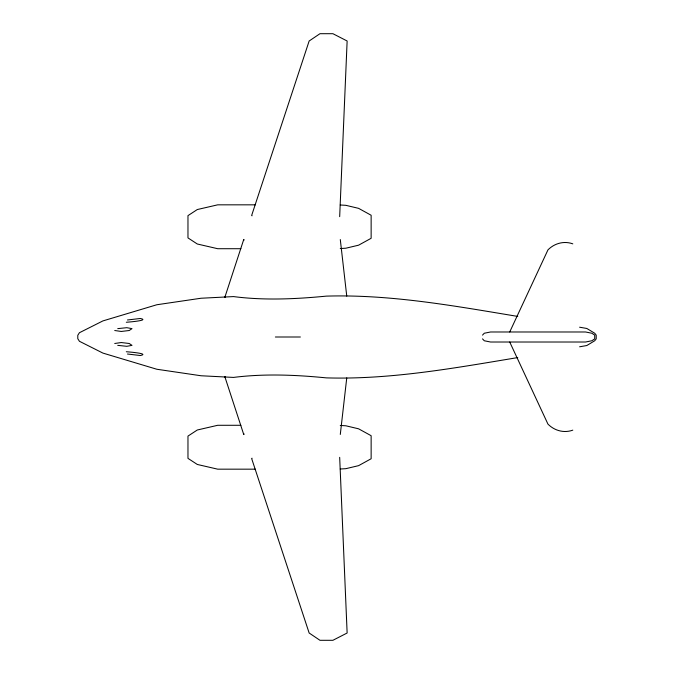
<?xml version="1.0" encoding="UTF-8"?>
<svg xmlns="http://www.w3.org/2000/svg" width="674" height="674" viewBox="0 0 674 674"><rect width="100%" height="100%" fill="white"/><g stroke="black" fill="none" stroke-linecap="round" stroke-linejoin="round"><path stroke-width="1.01" d="M339.679 216.657L347.135 40.996L332.905 33.7L319.973 33.7L309.147 40.996L251.638 215.503L252.068 215.798M340.294 434.444L346.756 377.878M224.855 297.259L243.761 239.422L244.165 240.02M509.721 331.987L547.954 249.886C554.458 243.297 564.012 240.669 572.799 243.845M244.165 433.98L243.761 434.578L224.855 376.741M482.517 335.121L484.294 333.234L490.554 331.987L585.563 331.987L591.823 333.234L594.721 335.121L594.721 338.879L591.823 340.766L585.563 342.013L490.554 342.013L484.294 340.766L482.517 338.879M252.068 458.202L251.638 458.497L309.147 633.004L319.973 640.3L332.905 640.3L347.135 633.004L339.679 457.343M224.712 297.226L225.335 296.998M572.799 430.155C564.012 433.331 554.458 430.703 547.954 424.115L509.721 342.013M127.462 319.982L140.268 318.49C150.428 320.403 127.765 322.18 126.308 322.248M517.767 357.582C454.512 368.038 390.752 379.748 326.385 377.878C295.625 374.845 264.242 373.539 233.541 377.415L201.063 375.763L156.84 369.251L102.937 353.1L79.431 341.28L77.788 338.71L77.788 335.29L79.431 332.72L102.937 320.9L156.84 304.749L201.063 298.237L233.541 296.585C264.242 300.562 295.625 299.104 326.385 296.122C390.752 294.252 454.512 305.962 517.767 316.418M579.598 346.79L586.81 345.535L594.721 340.758L596.212 338.879L596.212 335.121L594.721 333.242L586.81 328.465L579.598 327.21M114.732 343.487L121.253 342.544L129.223 343.487L132.011 345.366L126.771 346.31L117.739 345.366M117.739 328.634L126.771 327.69L132.011 328.634L129.223 330.513L121.253 331.456L114.732 330.513M340.252 248.546L345.872 248.209L358.602 245.184L371.138 238.293L371.138 215.25L358.602 208.35L345.872 205.326L340.252 204.997M340.252 469.003L345.872 468.674L358.602 465.65L371.138 458.75L371.138 435.707L358.602 428.816L345.872 425.791L340.252 425.454M255.303 204.829L217.719 204.829L197.305 209.538L187.97 215.638L187.97 237.905L197.305 244.005L217.719 248.714L240.888 248.714M275.371 337L300.385 337M240.888 425.286L217.719 425.286L197.305 429.995L187.97 436.095L187.97 458.362L197.305 464.462L217.719 469.171L255.303 469.171M126.308 351.752C127.765 351.82 150.428 353.597 140.268 355.51L127.462 354.019M225.335 377.002L224.712 376.774M340.294 239.556L346.756 296.122"/></g></svg>
